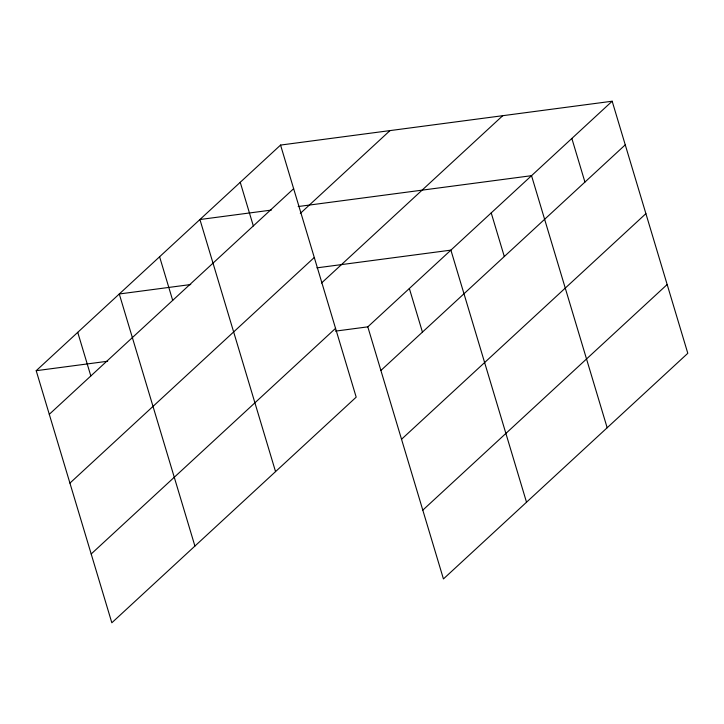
<?xml version="1.0" encoding="UTF-8"?>
<svg xmlns="http://www.w3.org/2000/svg" width="724" height="724" viewBox="0 0 724 724"><rect width="100%" height="100%" fill="white"/><g stroke="black" fill="none" stroke-linecap="round" stroke-linejoin="round"><path stroke-width="1.09" d="M280.559 145.072L356.19 397.15L111.831 622.776L36.2 370.697L280.559 145.072L612.169 101.224L687.8 353.303L443.441 578.929L367.81 326.85L612.169 101.224M49.286 414.318L293.645 188.692M300.306 213.417L389.992 130.601M69.929 483.107L314.288 257.482M321.519 283.021L502.737 115.695M91.188 553.978L335.547 328.361M380.896 370.471L625.255 144.845M401.539 439.26L645.899 213.643M422.807 510.139L667.166 284.514M271.382 210.078L199.924 219.526L275.545 471.605M298.188 206.539L531.534 175.679L607.164 427.757M190.747 284.532L119.279 293.98L194.91 546.059M316.904 267.853L450.898 250.133L526.52 502.212M36.2 370.697L107.668 361.24M335.429 331.13L367.81 326.85M571.851 138.456L584.938 182.077M491.216 212.91L504.302 256.531M409.359 288.496L422.445 332.108M240.241 182.303L253.328 225.924M159.597 256.758L172.692 300.379M77.74 332.334L90.826 375.955"/></g></svg>
